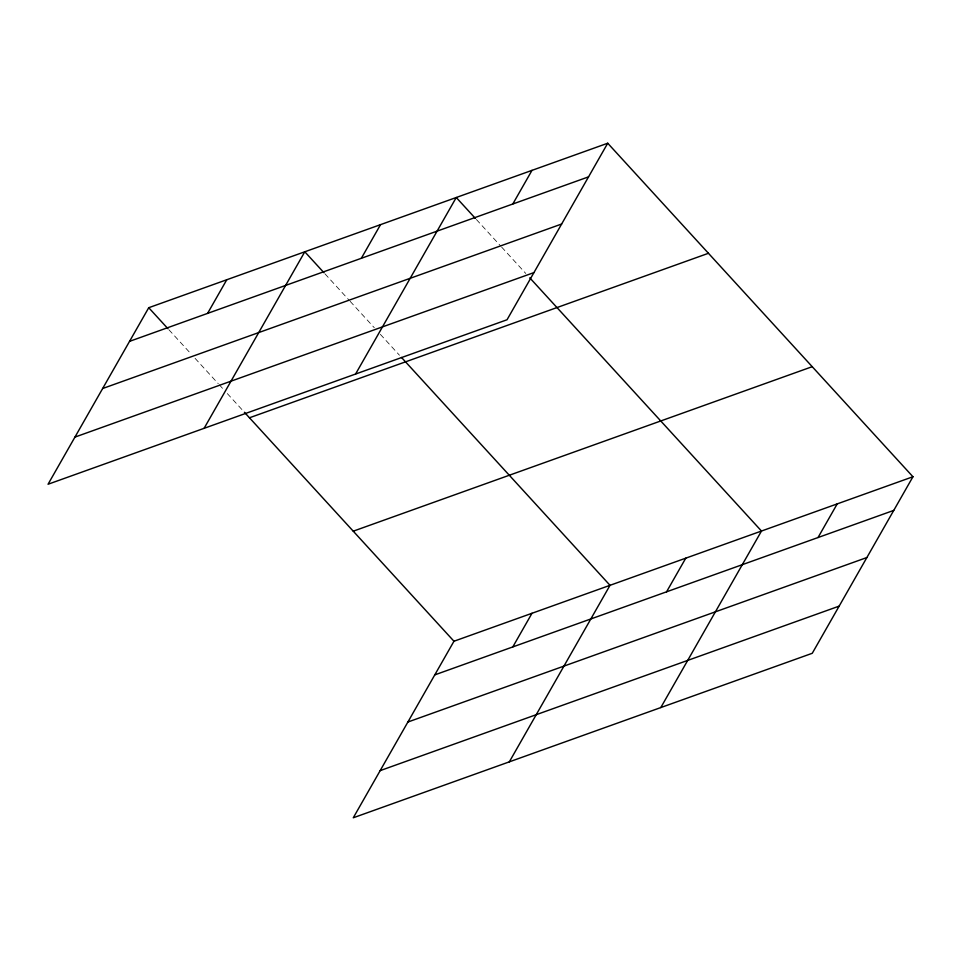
<?xml version="1.0" encoding="UTF-8"?>
<svg xmlns="http://www.w3.org/2000/svg" width="961" height="961" viewBox="0 0 961 961"><rect width="100%" height="100%" fill="white"/><g stroke="black" fill="none" stroke-linecap="round" stroke-linejoin="round"><path stroke-width="0.72" stroke-dasharray="4.8 3.6" d="M476.404 219.516L500.585 245.932M501.594 247.037L525.763 273.453M324.938 273.801L349.119 300.216M350.128 301.322L374.297 327.737M380.34 334.332L399.476 355.246M168.884 329.731L191.047 353.936M195.071 358.345L218.243 383.655M219.252 384.76L223.276 389.157M227.313 393.566L243.421 411.176"/><path stroke-width="1.44" d="M607.724 143.225L148.739 307.712L48.05 484.248L507.036 319.761L607.724 143.225L912.95 476.752L812.261 653.288L353.276 817.775L453.964 641.239L912.95 476.752M207.576 313.394L226.772 279.747M204.104 428.318L304.793 251.782L323.941 272.696M361.336 258.293L380.532 224.646M355.57 374.045L456.259 197.51L475.395 218.411M512.802 204.008L531.998 170.361M512.802 646.921L531.998 613.274M509.33 761.845L610.019 585.321L401.494 357.444M666.562 591.82L685.758 558.173M660.796 707.572L761.484 531.037L529.787 277.849M818.027 537.535L837.223 503.888M129.555 341.359L588.54 176.86M102.659 388.508L561.644 224.021M74.946 437.099L533.932 272.6M249.464 417.783L708.449 253.284M353.24 531.181L812.225 366.682M434.78 674.886L893.754 510.399M407.884 722.035L866.858 557.548M380.172 770.626L839.157 606.127M148.739 307.712L167.887 328.626M244.43 412.281L453.964 641.239"/></g></svg>
